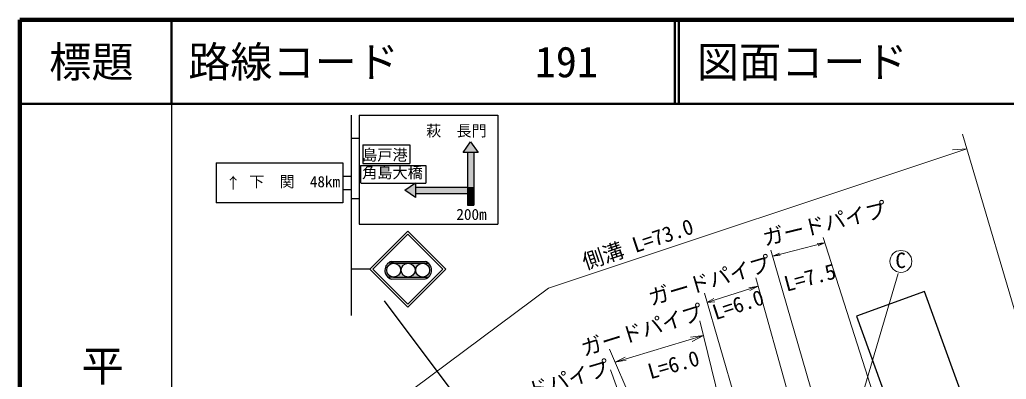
# Model space of a CAD drawing. Units: millimetres, scale not verified. Extents: x -116516170 to 680000, y -184933146 to 380000.
# Drawn here: x 40000 to 157102, y 337329 to 380000 of the extents above; entities that cross this region are included whole.
import ezdxf
from ezdxf.enums import TextEntityAlignment as Align

# ---------------------------------------------------------------- set-up
doc = ezdxf.new("R2010")
doc.units = ezdxf.units.MM
doc.header["$LTSCALE"] = 1000
for name, color, linetype, lineweight in [('M-BGD', 7, 'Continuous', 25), ('M-STR-HTXT', 7, 'Continuous', 13), ('M-STR-STRC', 7, 'Continuous', 25), ('M-TTL', 2, 'Continuous', 13), ('M-TTL-BAND', 7, 'Continuous', 25), ('M-TTL-LINE', 7, 'Continuous', 50), ('M-TTL-TXT', 7, 'Continuous', 50)]:
    doc.layers.add(name, color=color, linetype=linetype, lineweight=lineweight)
doc.styles.add('@ＭＳ ゴシック', font='')
doc.styles.add('ＭＳ ゴシック', font='')
doc.styles.get('@ＭＳ ゴシック').set_extended_font_data('@MS Gothic')
doc.styles.get('ＭＳ ゴシック').set_extended_font_data('MS Gothic')

msp = doc.modelspace()

# ---------------------------------------------------------------- hatches: boundary and pattern name
at = {"layer": 'M-STR-STRC'}
for points in [[(93522, 365508), (94397, 364258), (93897, 364258), (93147, 364258), (92647, 364258)], [(93147, 364258), (93897, 364258), (93897, 360133), (93147, 360133)], [(86968, 360633), (86968, 360133), (86968, 359383), (86968, 358883), (85718, 359758)], [(86968, 359383), (86968, 360133), (93147, 360134), (93147, 359383)], [(86968, 360133), (90843, 360133), (90843, 359383), (86968, 359383)], [(93147, 360133), (93897, 360133), (93897, 359383), (93147, 359383)], [(93147, 359383), (93897, 359383), (93897, 358008), (93147, 358008)], [(86098, 351098), (87829, 351098), (88511, 351098), (88496, 351111), (88481, 351123), (88466, 351135), (88451, 351146), (88436, 351158), (88420, 351169), (88405, 351180), (88389, 351190), (88373, 351200), (88356, 351210), (88340, 351220), (88323, 351229), (88307, 351238), (88290, 351247), (88273, 351256), (88256, 351264), (88238, 351272), (88221, 351279), (88203, 351287), (88185, 351294), (88168, 351300), (88150, 351307), (88131, 351313), (88113, 351319), (88110, 351320), (84107, 351315), (84089, 351309), (84071, 351303), (84053, 351296), (84035, 351289), (84017, 351282), (83999, 351274), (83982, 351266), (83964, 351258), (83947, 351249), (83930, 351240), (83913, 351231), (83896, 351222), (83880, 351212), (83863, 351202), (83847, 351192), (83831, 351181), (83815, 351170), (83799, 351159), (83784, 351148), (83769, 351136), (83753, 351124), (83739, 351112), (83724, 351099), (83723, 351098), (84381, 351098)], [(84381, 351098), (84348, 351098), (84316, 351096), (84284, 351093), (84252, 351088), (84220, 351083), (84189, 351076), (84157, 351067), (84126, 351058), (84096, 351048), (84066, 351036), (84036, 351023), (84007, 351009), (83979, 350993), (83951, 350977), (83924, 350960), (83897, 350941), (83871, 350922), (83846, 350901), (83822, 350880), (83799, 350857), (83777, 350834), (83755, 350810), (83735, 350785), (83715, 350759), (83697, 350733), (83679, 350706), (83663, 350678), (83648, 350649), (83634, 350620), (83621, 350591), (83609, 350561), (83598, 350530), (83589, 350499), (83581, 350468), (83574, 350436), (83568, 350404), (83564, 350373), (83561, 350340), (83559, 350308), (83558, 350276), (83559, 350244), (83561, 350211), (83564, 350179), (83568, 350147), (83574, 350115), (83581, 350084), (83589, 350053), (83598, 350022), (83609, 349991), (83621, 349961), (83634, 349931), (83648, 349902), (83663, 349874), (83679, 349846), (83697, 349819), (83715, 349792), (83735, 349767), (83755, 349742), (83777, 349717), (83799, 349694), (83822, 349672), (83846, 349650), (83871, 349630), (83897, 349610), (83924, 349592), (83951, 349574), (83979, 349558), (84007, 349543), (84036, 349529), (84066, 349516), (84096, 349504), (84126, 349494), (84157, 349484), (84189, 349476), (84220, 349469), (84252, 349463), (84284, 349459), (84316, 349456), (84348, 349454), (84381, 349453), (83706, 349447), (83706, 349447), (83674, 349476), (83644, 349507), (83615, 349539), (83587, 349573), (83560, 349607), (83535, 349642), (83512, 349678), (83489, 349716), (83468, 349754), (83449, 349792), (83431, 349832), (83415, 349872), (83400, 349913), (83387, 349954), (83376, 349996), (83366, 350038), (83358, 350081), (83352, 350124), (83347, 350167), (83344, 350210), (83343, 350253), (83343, 350297), (83345, 350340), (83349, 350383), (83355, 350426), (83362, 350469), (83371, 350511), (83381, 350553), (83393, 350595), (83407, 350636), (83422, 350676), (83439, 350716), (83458, 350756), (83478, 350794), (83499, 350832), (83522, 350868), (83547, 350904), (83572, 350939), (83600, 350973), (83628, 351005), (83658, 351037), (83689, 351067), (83721, 351097), (83723, 351098)], [(84348, 351098), (84381, 351098), (84413, 351098), (84445, 351096), (84477, 351093), (84509, 351088), (84541, 351083), (84573, 351076), (84604, 351067), (84635, 351058), (84665, 351048), (84695, 351036), (84725, 351023), (84754, 351009), (84782, 350993), (84810, 350977), (84838, 350960), (84864, 350941), (84890, 350922), (84915, 350901), (84939, 350880), (84962, 350857), (84985, 350834), (85006, 350810), (85027, 350785), (85046, 350759), (85065, 350733), (85082, 350706), (85098, 350678), (85113, 350649), (85128, 350620), (85141, 350591), (85152, 350561), (85163, 350530), (85172, 350499), (85180, 350468), (85187, 350436), (85193, 350404), (85197, 350373), (85201, 350340), (85202, 350308), (85203, 350276), (85202, 350244), (85201, 350211), (85197, 350179), (85193, 350147), (85187, 350115), (85180, 350084), (85172, 350053), (85163, 350022), (85152, 349991), (85141, 349961), (85128, 349931), (85113, 349902), (85098, 349874), (85082, 349846), (85065, 349819), (85046, 349792), (85027, 349767), (85006, 349742), (84985, 349717), (84962, 349694), (84939, 349672), (84915, 349650), (84890, 349630), (84864, 349610), (84838, 349592), (84810, 349574), (84782, 349558), (84754, 349543), (84725, 349529), (84695, 349516), (84665, 349504), (84635, 349494), (84604, 349484), (84573, 349476), (84541, 349469), (84509, 349463), (84477, 349459), (84445, 349456), (84413, 349454), (84381, 349453), (86098, 349453), (86065, 349454), (86033, 349456), (86001, 349459), (85969, 349463), (85937, 349469), (85906, 349476), (85874, 349484), (85843, 349494), (85813, 349504), (85783, 349516), (85753, 349529), (85724, 349543), (85696, 349558), (85668, 349574), (85641, 349592), (85614, 349610), (85588, 349630), (85563, 349650), (85539, 349672), (85516, 349694), (85494, 349717), (85472, 349742), (85452, 349767), (85432, 349792), (85414, 349819), (85396, 349846), (85380, 349874), (85365, 349902), (85351, 349931), (85338, 349961), (85326, 349991), (85315, 350022), (85306, 350053), (85298, 350084), (85291, 350115), (85285, 350147), (85281, 350179), (85278, 350211), (85276, 350244), (85275, 350276), (85276, 350308), (85278, 350340), (85281, 350373), (85285, 350404), (85291, 350436), (85298, 350468), (85306, 350499), (85315, 350530), (85326, 350561), (85338, 350591), (85351, 350620), (85365, 350649), (85380, 350678), (85396, 350706), (85414, 350733), (85432, 350759), (85452, 350785), (85472, 350810), (85494, 350834), (85516, 350857), (85539, 350880), (85563, 350901), (85588, 350922), (85614, 350941), (85641, 350960), (85668, 350977), (85696, 350993), (85724, 351009), (85753, 351023), (85783, 351036), (85813, 351048), (85843, 351058), (85874, 351067), (85906, 351076), (85937, 351083), (85969, 351088), (86001, 351093), (86033, 351096), (86065, 351098), (86098, 351098)], [(86098, 351098), (86130, 351098), (86162, 351096), (86194, 351093), (86226, 351088), (86258, 351083), (86290, 351076), (86321, 351067), (86352, 351058), (86382, 351048), (86412, 351036), (86442, 351023), (86471, 351009), (86500, 350993), (86527, 350977), (86555, 350960), (86581, 350941), (86607, 350922), (86632, 350901), (86656, 350880), (86679, 350857), (86702, 350834), (86723, 350810), (86744, 350785), (86763, 350759), (86782, 350733), (86799, 350706), (86815, 350678), (86831, 350649), (86845, 350620), (86858, 350591), (86869, 350561), (86880, 350530), (86889, 350499), (86897, 350468), (86904, 350436), (86910, 350404), (86914, 350373), (86918, 350340), (86920, 350308), (86920, 350276), (86920, 350244), (86918, 350211), (86914, 350179), (86910, 350147), (86904, 350115), (86897, 350084), (86889, 350053), (86880, 350022), (86869, 349991), (86858, 349961), (86845, 349931), (86831, 349902), (86815, 349874), (86799, 349846), (86782, 349819), (86763, 349792), (86744, 349767), (86723, 349742), (86702, 349717), (86679, 349694), (86656, 349672), (86632, 349650), (86607, 349630), (86581, 349610), (86555, 349592), (86527, 349574), (86500, 349558), (86471, 349543), (86442, 349529), (86412, 349516), (86382, 349504), (86352, 349494), (86321, 349484), (86290, 349476), (86258, 349469), (86226, 349463), (86194, 349459), (86162, 349456), (86130, 349454), (86098, 349453), (87829, 349453), (87797, 349454), (87765, 349456), (87732, 349459), (87700, 349463), (87669, 349469), (87637, 349476), (87606, 349484), (87575, 349494), (87544, 349504), (87514, 349516), (87485, 349529), (87456, 349543), (87427, 349558), (87399, 349574), (87372, 349592), (87346, 349610), (87320, 349630), (87295, 349650), (87271, 349672), (87247, 349694), (87225, 349717), (87204, 349742), (87183, 349767), (87164, 349792), (87145, 349819), (87128, 349846), (87111, 349874), (87096, 349902), (87082, 349931), (87069, 349961), (87057, 349991), (87047, 350022), (87037, 350053), (87029, 350084), (87022, 350115), (87017, 350147), (87012, 350179), (87009, 350211), (87007, 350244), (87007, 350276), (87007, 350308), (87009, 350340), (87012, 350373), (87017, 350404), (87022, 350436), (87029, 350468), (87037, 350499), (87047, 350530), (87057, 350561), (87069, 350591), (87082, 350620), (87096, 350649), (87111, 350678), (87128, 350706), (87145, 350733), (87164, 350759), (87183, 350785), (87204, 350810), (87225, 350834), (87247, 350857), (87271, 350880), (87295, 350901), (87320, 350922), (87346, 350941), (87372, 350960), (87399, 350977), (87427, 350993), (87456, 351009), (87485, 351023), (87514, 351036), (87544, 351048), (87575, 351058), (87606, 351067), (87637, 351076), (87669, 351083), (87700, 351088), (87732, 351093), (87765, 351096), (87797, 351098), (87829, 351098)], [(87829, 351098), (87861, 351098), (87894, 351096), (87926, 351093), (87958, 351088), (87990, 351083), (88021, 351076), (88052, 351067), (88083, 351058), (88114, 351048), (88144, 351036), (88173, 351023), (88203, 351009), (88231, 350993), (88259, 350977), (88286, 350960), (88313, 350941), (88338, 350922), (88363, 350901), (88387, 350880), (88411, 350857), (88433, 350834), (88455, 350810), (88475, 350785), (88495, 350759), (88513, 350733), (88530, 350706), (88547, 350678), (88562, 350649), (88576, 350620), (88589, 350591), (88601, 350561), (88611, 350530), (88621, 350499), (88629, 350468), (88636, 350436), (88642, 350404), (88646, 350373), (88649, 350340), (88651, 350308), (88652, 350276), (88651, 350244), (88649, 350211), (88646, 350179), (88642, 350147), (88636, 350115), (88629, 350084), (88621, 350053), (88611, 350022), (88601, 349991), (88589, 349961), (88576, 349931), (88562, 349902), (88547, 349874), (88530, 349846), (88513, 349819), (88495, 349792), (88475, 349767), (88455, 349742), (88433, 349717), (88411, 349694), (88387, 349672), (88363, 349650), (88338, 349630), (88313, 349610), (88286, 349592), (88259, 349574), (88231, 349558), (88203, 349543), (88173, 349529), (88144, 349516), (88114, 349504), (88083, 349494), (88052, 349484), (88021, 349476), (87990, 349469), (87958, 349463), (87926, 349459), (87894, 349456), (87861, 349454), (87829, 349453), (88512, 349451), (88544, 349480), (88574, 349510), (88604, 349541), (88632, 349573), (88659, 349607), (88684, 349641), (88709, 349677), (88731, 349713), (88753, 349750), (88772, 349788), (88791, 349827), (88807, 349866), (88823, 349907), (88836, 349947), (88848, 349988), (88859, 350030), (88867, 350072), (88875, 350114), (88880, 350157), (88884, 350200), (88886, 350242), (88886, 350285), (88885, 350328), (88882, 350371), (88877, 350414), (88871, 350456), (88863, 350498), (88853, 350540), (88842, 350581), (88829, 350622), (88815, 350663), (88799, 350702), (88781, 350742), (88762, 350780), (88741, 350818), (88719, 350854), (88696, 350890), (88671, 350925), (88645, 350959), (88617, 350992), (88588, 351024), (88558, 351054), (88527, 351084), (88511, 351098)], [(88112, 349229), (88130, 349235), (88148, 349241), (88166, 349247), (88184, 349254), (88201, 349261), (88219, 349268), (88237, 349275), (88254, 349283), (88271, 349291), (88288, 349300), (88305, 349309), (88322, 349318), (88339, 349327), (88355, 349337), (88371, 349347), (88387, 349357), (88403, 349367), (88419, 349378), (88435, 349389), (88450, 349400), (88465, 349412), (88480, 349424), (88495, 349436), (88509, 349448), (88515, 349453), (87829, 349453), (86098, 349453), (84381, 349453), (83699, 349453), (83713, 349440), (83728, 349428), (83742, 349415), (83757, 349403), (83772, 349391), (83788, 349380), (83803, 349368), (83819, 349357), (83835, 349346), (83851, 349336), (83867, 349326), (83884, 349316), (83901, 349306), (83917, 349297), (83934, 349287), (83952, 349279), (83969, 349270), (83986, 349262), (84004, 349254), (84022, 349247), (84039, 349239), (84057, 349232), (84075, 349226), (84079, 349225)]]:
    msp.add_hatch(color=256, dxfattribs=at).paths.add_polyline_path(points)

# ---------------------------------------------------------------- linework, layer by layer
at = {"layer": 'M-BGD'}
for p, q in [((147399, 347728), (139329, 344807)), ((153495, 330888), (147399, 347728)), ((139329, 344807), (145425, 327966))]:
    msp.add_line(p, q, dxfattribs=at)
at = {"layer": 'M-STR-HTXT'}
for p, q in [((163902, 325749), (151906, 366420)), ((102750, 348133), (152417, 364688)), ((152417, 364688), (150736, 364555)), ((146519, 319420), (135372, 354137)), ((139643, 316383), (129174, 352669)), ((129386, 351936), (135510, 353533)), ((135510, 353533), (134643, 353449)), ((135510, 353533), (134771, 353167)), ((129386, 351936), (130172, 352302)), ((129386, 351936), (130245, 352047)), ((136838, 315363), (127384, 349385)), ((134177, 315782), (144277, 349895)), ((79251, 330656), (102750, 348133)), ((127666, 348372), (121574, 346446)), ((127666, 348372), (126547, 348176)), ((127666, 348372), (126675, 347867)), ((131092, 313491), (121301, 347552)), ((121574, 346446), (122394, 346901)), ((121574, 346446), (122522, 346519)), ((128569, 312558), (120718, 344260)), ((110680, 339347), (121153, 342504)), ((121153, 342504), (119635, 342311)), ((121153, 342504), (119835, 341819)), ((123068, 310554), (110008, 340909)), ((110680, 339347), (111857, 339961)), ((120518, 309534), (110127, 338431)), ((110680, 339347), (111984, 339579))]:
    msp.add_line(p, q, dxfattribs=at)
msp.add_circle((144596, 351317), 1300, dxfattribs=at)
at = {"layer": 'M-STR-STRC'}
for p, q in [((79358, 368669), (79358, 344903)), ((80297, 368660), (80297, 355753)), ((80297, 368660), (96764, 368660)), ((96764, 368660), (96764, 355753)), ((80297, 365901), (79358, 365901)), ((92647, 364258), (93522, 365508)), ((93522, 365508), (94397, 364258)), ((80734, 365141), (86310, 365141)), ((80734, 365141), (80734, 362942)), ((86310, 365141), (86310, 362942)), ((94397, 364258), (92647, 364258)), ((93147, 364258), (93147, 358008)), ((93897, 364258), (93897, 358008)), ((63335, 363001), (78335, 363001)), ((63335, 363001), (63335, 358251)), ((78335, 363001), (78335, 358251)), ((80468, 362685), (88202, 362685)), ((80468, 362685), (80468, 360594)), ((80734, 362942), (86310, 362942)), ((88202, 362685), (88202, 360594)), ((78335, 361418), (79358, 361418)), ((78335, 359835), (79358, 359835)), ((80535, 360594), (88202, 360594)), ((85718, 359758), (86968, 360633)), ((86968, 358883), (85718, 359758)), ((86968, 360633), (86968, 358883)), ((86968, 360133), (93147, 360134)), ((80255, 358731), (79358, 358731)), ((86968, 359383), (93147, 359383)), ((78335, 358251), (63335, 358251)), ((93147, 358008), (93897, 358008)), ((80297, 355753), (96764, 355753)), ((81574, 350402), (86074, 354902)), ((90574, 350401), (86074, 354902)), ((81928, 350402), (86074, 354548)), ((90221, 350401), (86074, 354548)), ((84107, 351315), (88110, 351320)), ((81574, 350402), (79358, 350400)), ((81574, 350402), (86074, 345901)), ((81928, 350402), (86074, 346254)), ((84381, 351098), (83723, 351098)), ((84381, 351098), (86098, 351098)), ((86074, 346254), (90221, 350401)), ((86074, 345901), (90574, 350401)), ((86098, 351098), (87829, 351098)), ((87829, 351098), (88511, 351098)), ((84381, 349453), (83699, 349453)), ((84079, 349225), (88112, 349229)), ((84381, 349453), (86098, 349453)), ((86098, 349453), (87829, 349453)), ((87829, 349453), (88515, 349453)), ((83243, 346623), (113088, 306934))]:
    msp.add_line(p, q, dxfattribs=at)
for centre in [(84381, 350276), (86098, 350276), (87829, 350276)]:
    msp.add_circle(centre, 822, dxfattribs=at)
for centre, radius, start, end in [((84446, 350265), 1104, 107.88939, 250.54484), ((87794, 350274), 1092, 286.90041, 73.19594)]:
    msp.add_arc(centre, radius, start, end, dxfattribs=at)
at = {"layer": 'M-TTL', "lineweight": 140}
for p, q in [((40000, 380000), (40000, 20000)), ((680000, 380000), (40000, 380000))]:
    msp.add_line(p, q, dxfattribs=at)
at = {"layer": 'M-TTL-BAND'}
msp.add_line((58000, 370000), (58000, 20000), dxfattribs=at)
at = {"layer": 'M-TTL-LINE'}
for p, q in [((58000, 380000), (58000, 370000)), ((117750, 380000), (117750, 370000)), ((118250, 380000), (118250, 370000)), ((40000, 370000), (680000, 370000))]:
    msp.add_line(p, q, dxfattribs=at)

# ---------------------------------------------------------------- texts
at = {"layer": 'M-STR-HTXT', "style": 'ＭＳ ゴシック'}
for s, rotation, p in [('ガードパイプ', 13.571, (128581, 352624)), ('側溝 L=73.0', 18.571, (107329, 349802)), ('ガードパイプ', 16.44, (115092, 345534)), ('L=7.5', 15.15, (131172, 347183)), ('L=6.0', 18.104, (122765, 343817)), ('ガードパイプ', 17.354, (107132, 339529)), ('ガードパイプ', 16.699, (95966, 333081)), ('L=6.0', 15.946, (115011, 336795))]:
    msp.add_text(s, height=1833, rotation=rotation, dxfattribs=at).set_placement(p, align=Align.BOTTOM_LEFT)
msp.add_text('C', height=1833, dxfattribs=at).set_placement((143936, 349978), align=Align.BOTTOM_LEFT)
at = {"layer": 'M-STR-STRC', "style": 'ＭＳ ゴシック'}
for s, p in [('萩\u3000長門', (88233, 365766)), ('島戸港', (80645, 362905)), ('角島大橋', (80645, 360796)), ('下\u3000関\u300048km', (67235, 359726)), ('200m', (91828, 355839))]:
    msp.add_text(s, height=1320, dxfattribs=at).set_placement(p, align=Align.BOTTOM_LEFT)
msp.add_text('↑', height=1320, dxfattribs=at).set_placement((65335, 360626), align=Align.MIDDLE_CENTER)
at = {"layer": 'M-TTL-BAND', "style": '@ＭＳ ゴシック'}
msp.add_text('平\u3000\u3000面\u3000\u3000図', height=3666, rotation=270, dxfattribs=at).set_placement((49777, 306475), align=Align.MIDDLE_RIGHT)
at = {"layer": 'M-TTL-TXT', "style": 'ＭＳ ゴシック'}
msp.add_text('標題', height=3666, dxfattribs=at).set_placement((48500, 375000), align=Align.MIDDLE_CENTER)
for s, p in [('路線コード', (60000, 375000)), ('図面コード', (120380, 375000)), ('191', (101142, 375000))]:
    msp.add_text(s, height=3666, dxfattribs=at).set_placement(p, align=Align.MIDDLE_LEFT)

doc.saveas('drawing.dxf')
